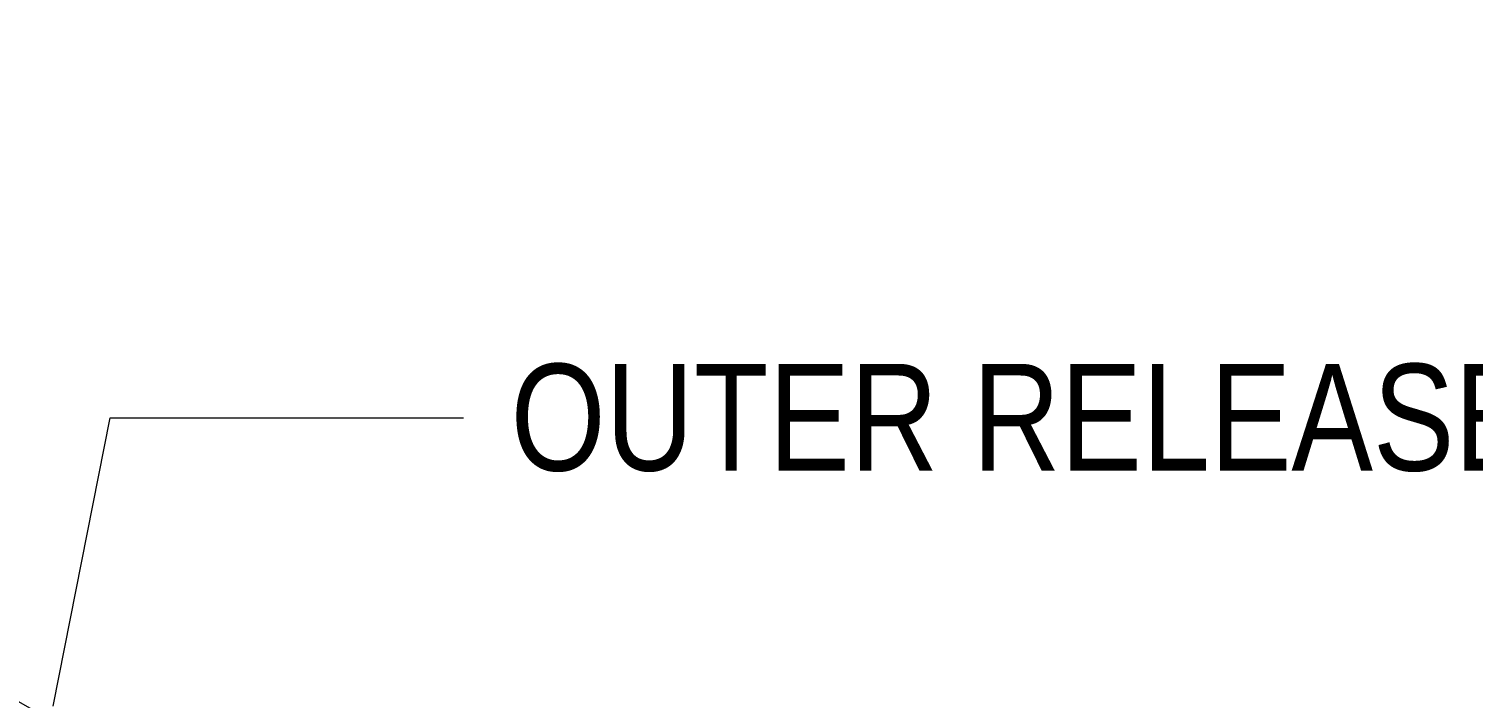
# Model space of a CAD drawing. Header units: inches. Extents: x -20.7 to 76.3, y -55.2 to 19.1.
# Drawn here: x -7.466 to -6.62, y 10.676 to 11.068 of the extents above; entities that cross this region are included whole.
import ezdxf

# ---------------------------------------------------------------- set-up
doc = ezdxf.new("R2010")
doc.units = ezdxf.units.IN
doc.header["$MEASUREMENT"] = 0
for name, color, linetype, lineweight in [('.ATI-HATCH', 7, 'Continuous', 0), ('.ATI-TEXT', 7, 'Continuous', 0), ('G-ANNO-TTLB', 7, 'Continuous', 0)]:
    doc.layers.add(name, color=color, linetype=linetype, lineweight=lineweight)

# ---------------------------------------------------------------- blocks, each defined once
blk = doc.blocks.new('Block_445')
at = {"layer": '.ATI-TEXT', "color": 18, "lineweight": 0, "true_color": 0x000000}
for p, q in [((-7.45156, 10.67091), (-7.41824, 10.83974)), ((-7.41824, 10.83974), (-7.21127, 10.83974))]:
    blk.add_line(p, q, dxfattribs=at)
at = {"layer": '.ATI-TEXT', "insert": (-7.18362, 10.80791), "char_height": 0.2, "attachment_point": 7}
blk.add_mtext('\\C18;\\c0;\\FArial Narrow|b0|i0|c1;\\H0.062519;\\W1.000000;OUTER RELEASE PAPER', dxfattribs=at)
blk = doc.blocks.new('Block_671')
at = {"layer": '.ATI-HATCH'}
for points, knots in [([(-8.10849, 11.03694), (-8.10849, 11.03694), (-8.22517, 10.96944), (-8.22517, 10.96944), (-8.22517, 10.96944), (-7.21904, 10.39492), (-7.21904, 10.39492), (-7.21904, 10.39492), (-7.20905, 10.52334), (-7.20905, 10.52334), (-7.20905, 10.52334), (-8.10849, 11.03694), (-8.10849, 11.03694)], [0, 0, 0, 0, 1, 1, 1, 2, 2, 2, 3, 3, 3, 4, 4, 4, 4]), ([(-8.22517, 10.96944), (-8.22517, 10.96944), (-8.34185, 10.90193), (-8.34185, 10.90193), (-8.34185, 10.90193), (-8.45853, 10.83443), (-8.45853, 10.83443), (-8.45853, 10.83443), (-6.59136, 9.76824), (-6.59136, 9.76824), (-6.59136, 9.76824), (-6.358, 9.90325), (-6.358, 9.90325), (-6.358, 9.90325), (-8.22517, 10.96944), (-8.22517, 10.96944)], [0, 0, 0, 0, 1, 1, 1, 2, 2, 2, 3, 3, 3, 4, 4, 4, 5, 5, 5, 5])]:
    blk.add_open_spline(points, degree=3, knots=knots, dxfattribs=at)

msp = doc.modelspace()

# ---------------------------------------------------------------- hatches: boundary and pattern name
at = {"layer": 'G-ANNO-TTLB', "true_color": 0xff00ff, "transparency": 33554687}
h = msp.add_hatch(color=6, dxfattribs=at)
edge = h.paths.add_edge_path()
edge.add_spline(control_points=[(20.03424, -15.13455), (20.03424, -15.13455), (-20.6658, -15.13455), (-20.6658, -15.13455), (-20.6658, -15.13455), (-20.6658, 19.00075), (-20.6658, 19.00075), (-20.6658, 19.00075), (20.03424, 19.00075), (20.03424, 19.00075), (20.03424, 19.00075), (20.03424, -15.13455), (20.03424, -15.13455)], knot_values=[0, 0, 0, 0, 1, 1, 1, 2, 2, 2, 3, 3, 3, 4, 4, 4, 4], degree=3, periodic=0)
edge = h.paths.add_edge_path()
edge.add_spline(control_points=[(-20.54076, 18.87571), (-20.54076, 18.87571), (-20.54076, -15.00951), (-20.54076, -15.00951), (-20.54076, -15.00951), (19.9092, -15.00951), (19.9092, -15.00951), (19.9092, -15.00951), (19.9092, 18.87571), (19.9092, 18.87571), (19.9092, 18.87571), (-20.54076, 18.87571), (-20.54076, 18.87571)], knot_values=[0, 0, 0, 0, 1, 1, 1, 2, 2, 2, 3, 3, 3, 4, 4, 4, 4], degree=3, periodic=0)
edge.add_line((-20.54076, 18.87571), (-20.54076, 18.87571))

# ---------------------------------------------------------------- linework, layer by layer
at = {"layer": 'G-ANNO-TTLB'}
for points in [[(20.03424, -15.13455), (20.03424, -15.13455), (-20.6658, -15.13455), (-20.6658, -15.13455), (-20.6658, -15.13455), (-20.6658, 19.00075), (-20.6658, 19.00075), (-20.6658, 19.00075), (20.03424, 19.00075), (20.03424, 19.00075), (20.03424, 19.00075), (20.03424, -15.13455), (20.03424, -15.13455)], [(-20.54076, 18.87571), (-20.54076, 18.87571), (-20.54076, -15.00951), (-20.54076, -15.00951), (-20.54076, -15.00951), (19.9092, -15.00951), (19.9092, -15.00951), (19.9092, -15.00951), (19.9092, 18.87571), (19.9092, 18.87571), (19.9092, 18.87571), (-20.54076, 18.87571), (-20.54076, 18.87571)]]:
    msp.add_open_spline(points, degree=3, knots=[0, 0, 0, 0, 1, 1, 1, 2, 2, 2, 3, 3, 3, 4, 4, 4, 4], dxfattribs=at)

# ---------------------------------------------------------------- block references
at = {"layer": '.ATI-HATCH'}
msp.add_blockref('Block_671', (0, 0), dxfattribs=at)
at = {"layer": '.ATI-TEXT'}
msp.add_blockref('Block_445', (0, 0), dxfattribs=at)

doc.saveas('drawing.dxf')
